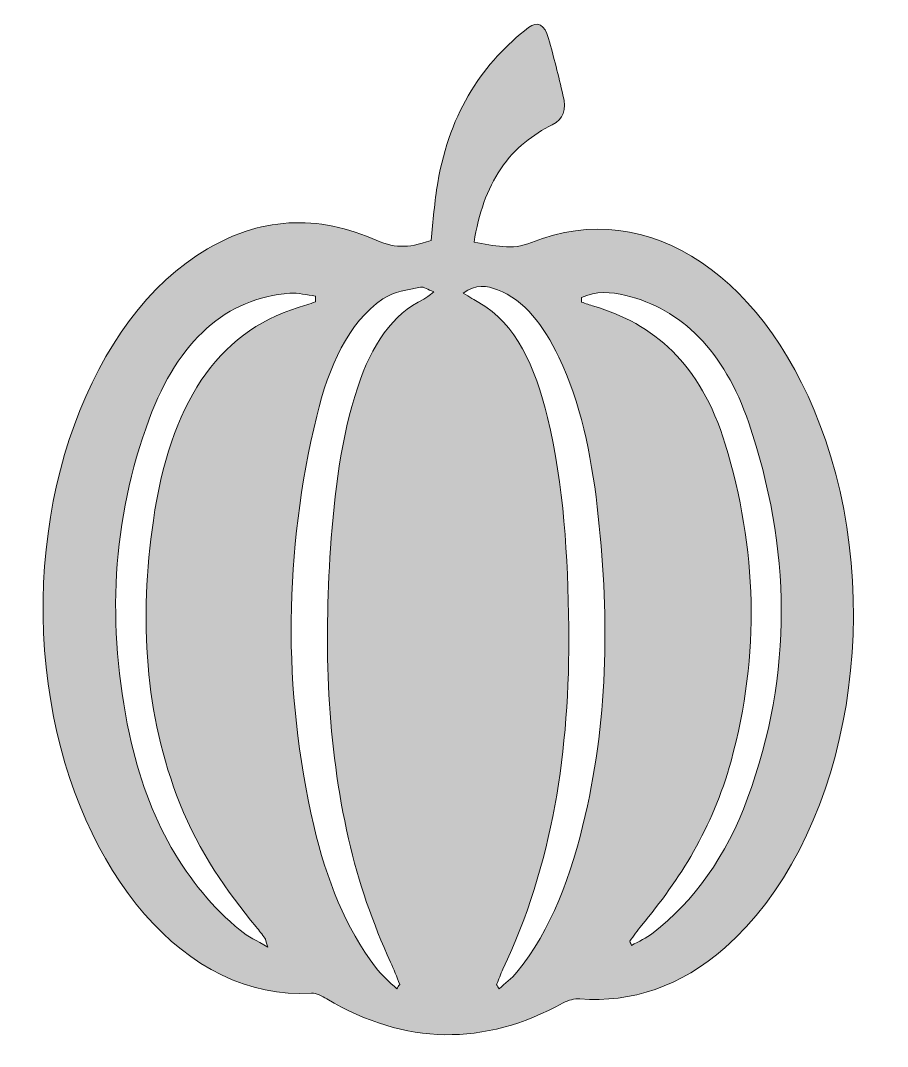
# Model space of a CAD drawing. Header units: inches. Extents: x 151 to 938, y -901 to -179.
# Drawn here: x 702.1 to 937.9, y -793.2 to -514.3 of the extents above; entities that cross this region are included whole.
import ezdxf

# ---------------------------------------------------------------- set-up
doc = ezdxf.new("R2010")
doc.units = ezdxf.units.IN
doc.header["$MEASUREMENT"] = 0
doc.layers.add('Layer 1', color=7, linetype='Continuous')

# ---------------------------------------------------------------- blocks, each defined once
blk = doc.blocks.new('block 6')
at = {"layer": 'Layer 1', "true_color": 0x040404}
h = blk.add_hatch(color=18, dxfattribs=at)
h.dxf.hatch_style = 2
edge = h.paths.add_edge_path()
edge.add_spline(control_points=[(813.74, -574.08), (814.33, -568.85), (814.65, -563.54), (815.53, -558.43), (818.93, -538.69), (828.13, -525.66), (840.23, -516.22), (842.68, -514.32), (844.65, -515.44), (845.68, -519.16), (847.08, -524.24), (848.39, -529.37), (849.61, -534.54), (850.6, -538.69), (849.73, -541.08), (846.71, -542.64), (841.48, -545.33), (836.59, -548.79), (832.7, -554.63), (828.97, -560.21), (826.61, -566.77), (825.44, -574.58), (830.9, -575.47), (835.68, -576.85), (841.05, -574.67), (872.81, -561.74), (905.85, -584.18), (920.98, -628.27), (937.87, -677.48), (925.9, -738.06), (893.64, -766.33), (881.56, -776.91), (868.37, -781.32), (854.22, -780.26), (852.72, -780.15), (851.09, -780.56), (849.68, -781.33), (828.14, -793.18), (806.72, -792.89), (785.38, -780.25), (784.05, -779.47), (782.58, -778.59), (781.2, -778.68), (746.91, -780.85), (718.11, -745.75), (710.27, -699.2), (702.06, -650.51), (718.73, -598.94), (750.01, -578.21), (765.43, -568), (781.4, -566.63), (797.7, -573.57), (803.98, -576.25), (806.84, -576.38), (813.74, -574.08)], knot_values=[0, 0, 0, 0, 1, 1, 1, 2, 2, 2, 3, 3, 3, 4, 4, 4, 5, 5, 5, 6, 6, 6, 7, 7, 7, 8, 8, 8, 9, 9, 9, 10, 10, 10, 11, 11, 11, 12, 12, 12, 13, 13, 13, 14, 14, 14, 15, 15, 15, 16, 16, 16, 17, 17, 17, 18, 18, 18, 18], degree=3, periodic=1)
edge = h.paths.add_edge_path()
edge.add_spline(control_points=[(831.57, -776.36), (831.79, -776.74), (832.01, -777.11), (832.23, -777.48), (833.86, -776), (835.64, -774.77), (837.08, -772.99), (846.35, -761.53), (851.93, -746.72), (855.68, -730.38), (862.01, -702.85), (862.2, -674.78), (858.92, -646.5), (857.25, -632.04), (854.35, -618.1), (848.48, -605.81), (844.35, -597.14), (839.13, -590.29), (831.81, -587.51), (828.93, -586.41), (825.98, -585.87), (822.43, -588.41), (824.32, -589.53), (825.53, -590.26), (826.76, -590.96), (836.82, -596.71), (842.07, -608.36), (845.4, -622.21), (849.84, -640.71), (850.96, -659.93), (851.18, -679.32), (851.56, -712.75), (846.63, -744.09), (833.28, -772.13), (832.64, -773.48), (832.14, -774.95), (831.57, -776.36)], knot_values=[0, 0, 0, 0, 1, 1, 1, 2, 2, 2, 3, 3, 3, 4, 4, 4, 5, 5, 5, 6, 6, 6, 7, 7, 7, 8, 8, 8, 9, 9, 9, 10, 10, 10, 11, 11, 11, 12, 12, 12, 12], degree=3, periodic=1)
edge = h.paths.add_edge_path()
edge.add_spline(control_points=[(804.38, -777.54), (804.66, -777.13), (804.93, -776.71), (805.21, -776.29), (804.38, -774.27), (803.6, -772.2), (802.7, -770.24), (797.93, -759.73), (793.98, -748.67), (791.27, -736.73), (785.41, -710.95), (784.59, -684.53), (786.39, -657.8), (787.41, -642.7), (789.19, -627.82), (793.78, -613.94), (797.54, -602.57), (803.21, -594.07), (811.79, -590.03), (812.48, -589.71), (813.1, -589.1), (814.51, -588.08), (812.77, -587.43), (811.74, -586.58), (810.84, -586.79), (807.4, -587.62), (803.71, -587.91), (800.65, -590), (791.21, -596.46), (785.87, -608.32), (782.62, -621.85), (773.74, -658.75), (773.25, -695.97), (781.84, -733.15), (785.23, -747.84), (790.58, -761.01), (798.62, -771.64), (800.34, -773.91), (802.45, -775.59), (804.38, -777.54)], knot_values=[0, 0, 0, 0, 1, 1, 1, 2, 2, 2, 3, 3, 3, 4, 4, 4, 5, 5, 5, 6, 6, 6, 7, 7, 7, 8, 8, 8, 9, 9, 9, 10, 10, 10, 11, 11, 11, 12, 12, 12, 13, 13, 13, 13], degree=3, periodic=1)
edge = h.paths.add_edge_path()
edge.add_spline(control_points=[(854.66, -589.64), (854.65, -590.05), (854.65, -590.45), (854.64, -590.86), (855.77, -591.24), (856.89, -591.65), (858.02, -591.98), (873.99, -596.64), (887.05, -607.44), (893.76, -629.48), (902.35, -657.72), (903.3, -686.63), (895.31, -715.65), (890.28, -733.92), (881.32, -747.86), (870.99, -760.27), (869.86, -761.62), (868.84, -763.14), (867.77, -764.59), (867.94, -764.97), (868.11, -765.35), (868.28, -765.72), (870.23, -764.59), (872.27, -763.71), (874.11, -762.28), (885.19, -753.7), (893.98, -741.57), (899.83, -725.73), (912.31, -691.92), (911.65, -657.52), (900.13, -623.68), (893.45, -604.08), (881.82, -592.66), (866.66, -589.04), (862.66, -588.09), (858.58, -587.73), (854.66, -589.64)], knot_values=[0, 0, 0, 0, 1, 1, 1, 2, 2, 2, 3, 3, 3, 4, 4, 4, 5, 5, 5, 6, 6, 6, 7, 7, 7, 8, 8, 8, 9, 9, 9, 10, 10, 10, 11, 11, 11, 12, 12, 12, 12], degree=3, periodic=1)
edge = h.paths.add_edge_path()
edge.add_spline(control_points=[(782.29, -590.79), (782.29, -590.26), (782.28, -589.73), (782.27, -589.2), (779.96, -588.93), (777.63, -588.29), (775.33, -588.46), (758.12, -589.7), (745.05, -601.17), (737.04, -622.7), (726.91, -649.93), (725.41, -678.87), (731.68, -708.26), (736.66, -731.61), (747.01, -749.32), (761.81, -761.61), (763.92, -763.36), (766.32, -764.39), (769.29, -766.18), (768.78, -764.48), (768.73, -764.02), (768.55, -763.77), (767.77, -762.7), (766.97, -761.66), (766.15, -760.66), (758.09, -750.92), (750.66, -740.39), (745.4, -727.13), (735.78, -702.88), (734.34, -677.08), (738.19, -650.24), (742.68, -618.97), (755.36, -599.1), (777.57, -592.36), (779.15, -591.88), (780.72, -591.32), (782.29, -590.79)], knot_values=[0, 0, 0, 0, 1, 1, 1, 2, 2, 2, 3, 3, 3, 4, 4, 4, 5, 5, 5, 6, 6, 6, 7, 7, 7, 8, 8, 8, 9, 9, 9, 10, 10, 10, 11, 11, 11, 12, 12, 12, 12], degree=3, periodic=1)
at = {"layer": 'Layer 1', "lineweight": 0}
for points, knots in [([(813.74, -574.08), (814.33, -568.85), (814.65, -563.54), (815.53, -558.43), (818.93, -538.69), (828.13, -525.66), (840.23, -516.22), (842.68, -514.32), (844.65, -515.44), (845.68, -519.16), (847.08, -524.24), (848.39, -529.37), (849.61, -534.54), (850.6, -538.69), (849.73, -541.08), (846.71, -542.64), (841.48, -545.33), (836.59, -548.79), (832.7, -554.63), (828.97, -560.21), (826.61, -566.77), (825.44, -574.58), (830.9, -575.47), (835.68, -576.85), (841.05, -574.67), (872.81, -561.74), (905.85, -584.18), (920.98, -628.27), (937.87, -677.48), (925.9, -738.06), (893.64, -766.33), (881.56, -776.91), (868.37, -781.32), (854.22, -780.26), (852.72, -780.15), (851.09, -780.56), (849.68, -781.33), (828.14, -793.18), (806.72, -792.89), (785.38, -780.25), (784.05, -779.47), (782.58, -778.59), (781.2, -778.68), (746.91, -780.85), (718.11, -745.75), (710.27, -699.2), (702.06, -650.51), (718.73, -598.94), (750.01, -578.21), (765.43, -568), (781.4, -566.63), (797.7, -573.57), (803.98, -576.25), (806.84, -576.38), (813.74, -574.08)], [0, 0, 0, 0, 1, 1, 1, 2, 2, 2, 3, 3, 3, 4, 4, 4, 5, 5, 5, 6, 6, 6, 7, 7, 7, 8, 8, 8, 9, 9, 9, 10, 10, 10, 11, 11, 11, 12, 12, 12, 13, 13, 13, 14, 14, 14, 15, 15, 15, 16, 16, 16, 17, 17, 17, 18, 18, 18, 18]), ([(782.29, -590.79), (782.29, -590.26), (782.28, -589.73), (782.27, -589.2), (779.96, -588.93), (777.63, -588.29), (775.33, -588.46), (758.12, -589.7), (745.05, -601.17), (737.04, -622.7), (726.91, -649.93), (725.41, -678.87), (731.68, -708.26), (736.66, -731.61), (747.01, -749.32), (761.81, -761.61), (763.92, -763.36), (766.32, -764.39), (769.29, -766.18), (768.78, -764.48), (768.73, -764.02), (768.55, -763.77), (767.77, -762.7), (766.97, -761.66), (766.15, -760.66), (758.09, -750.92), (750.66, -740.39), (745.4, -727.13), (735.78, -702.88), (734.34, -677.08), (738.19, -650.24), (742.68, -618.97), (755.36, -599.1), (777.57, -592.36), (779.15, -591.88), (780.72, -591.32), (782.29, -590.79)], [0, 0, 0, 0, 1, 1, 1, 2, 2, 2, 3, 3, 3, 4, 4, 4, 5, 5, 5, 6, 6, 6, 7, 7, 7, 8, 8, 8, 9, 9, 9, 10, 10, 10, 11, 11, 11, 12, 12, 12, 12]), ([(804.38, -777.54), (804.66, -777.13), (804.93, -776.71), (805.21, -776.29), (804.38, -774.27), (803.6, -772.2), (802.7, -770.24), (797.93, -759.73), (793.98, -748.67), (791.27, -736.73), (785.41, -710.95), (784.59, -684.53), (786.39, -657.8), (787.41, -642.7), (789.19, -627.82), (793.78, -613.94), (797.54, -602.57), (803.21, -594.07), (811.79, -590.03), (812.48, -589.71), (813.1, -589.1), (814.51, -588.08), (812.77, -587.43), (811.74, -586.58), (810.84, -586.79), (807.4, -587.62), (803.71, -587.91), (800.65, -590), (791.21, -596.46), (785.87, -608.32), (782.62, -621.85), (773.74, -658.75), (773.25, -695.97), (781.84, -733.15), (785.23, -747.84), (790.58, -761.01), (798.62, -771.64), (800.34, -773.91), (802.45, -775.59), (804.38, -777.54)], [0, 0, 0, 0, 1, 1, 1, 2, 2, 2, 3, 3, 3, 4, 4, 4, 5, 5, 5, 6, 6, 6, 7, 7, 7, 8, 8, 8, 9, 9, 9, 10, 10, 10, 11, 11, 11, 12, 12, 12, 13, 13, 13, 13]), ([(831.57, -776.36), (831.79, -776.74), (832.01, -777.11), (832.23, -777.48), (833.86, -776), (835.64, -774.77), (837.08, -772.99), (846.35, -761.53), (851.93, -746.72), (855.68, -730.38), (862.01, -702.85), (862.2, -674.78), (858.92, -646.5), (857.25, -632.04), (854.35, -618.1), (848.48, -605.81), (844.35, -597.14), (839.13, -590.29), (831.81, -587.51), (828.93, -586.41), (825.98, -585.87), (822.43, -588.41), (824.32, -589.53), (825.53, -590.26), (826.76, -590.96), (836.82, -596.71), (842.07, -608.36), (845.4, -622.21), (849.84, -640.71), (850.96, -659.93), (851.18, -679.32), (851.56, -712.75), (846.63, -744.09), (833.28, -772.13), (832.64, -773.48), (832.14, -774.95), (831.57, -776.36)], [0, 0, 0, 0, 1, 1, 1, 2, 2, 2, 3, 3, 3, 4, 4, 4, 5, 5, 5, 6, 6, 6, 7, 7, 7, 8, 8, 8, 9, 9, 9, 10, 10, 10, 11, 11, 11, 12, 12, 12, 12]), ([(854.66, -589.64), (854.65, -590.05), (854.65, -590.45), (854.64, -590.86), (855.77, -591.24), (856.89, -591.65), (858.02, -591.98), (873.99, -596.64), (887.05, -607.44), (893.76, -629.48), (902.35, -657.72), (903.3, -686.63), (895.31, -715.65), (890.28, -733.92), (881.32, -747.86), (870.99, -760.27), (869.86, -761.62), (868.84, -763.14), (867.77, -764.59), (867.94, -764.97), (868.11, -765.35), (868.28, -765.72), (870.23, -764.59), (872.27, -763.71), (874.11, -762.28), (885.19, -753.7), (893.98, -741.57), (899.83, -725.73), (912.31, -691.92), (911.65, -657.52), (900.13, -623.68), (893.45, -604.08), (881.82, -592.66), (866.66, -589.04), (862.66, -588.09), (858.58, -587.73), (854.66, -589.64)], [0, 0, 0, 0, 1, 1, 1, 2, 2, 2, 3, 3, 3, 4, 4, 4, 5, 5, 5, 6, 6, 6, 7, 7, 7, 8, 8, 8, 9, 9, 9, 10, 10, 10, 11, 11, 11, 12, 12, 12, 12])]:
    blk.add_open_spline(points, degree=3, knots=knots, dxfattribs=at)
blk = doc.blocks.new('block 2')
at = {"layer": 'Layer 1'}
blk.add_blockref('block 6', (0, 0), dxfattribs=at)

msp = doc.modelspace()

# ---------------------------------------------------------------- block references
at = {"layer": 'Layer 1'}
msp.add_blockref('block 2', (0, 0), dxfattribs=at)

doc.saveas('drawing.dxf')
